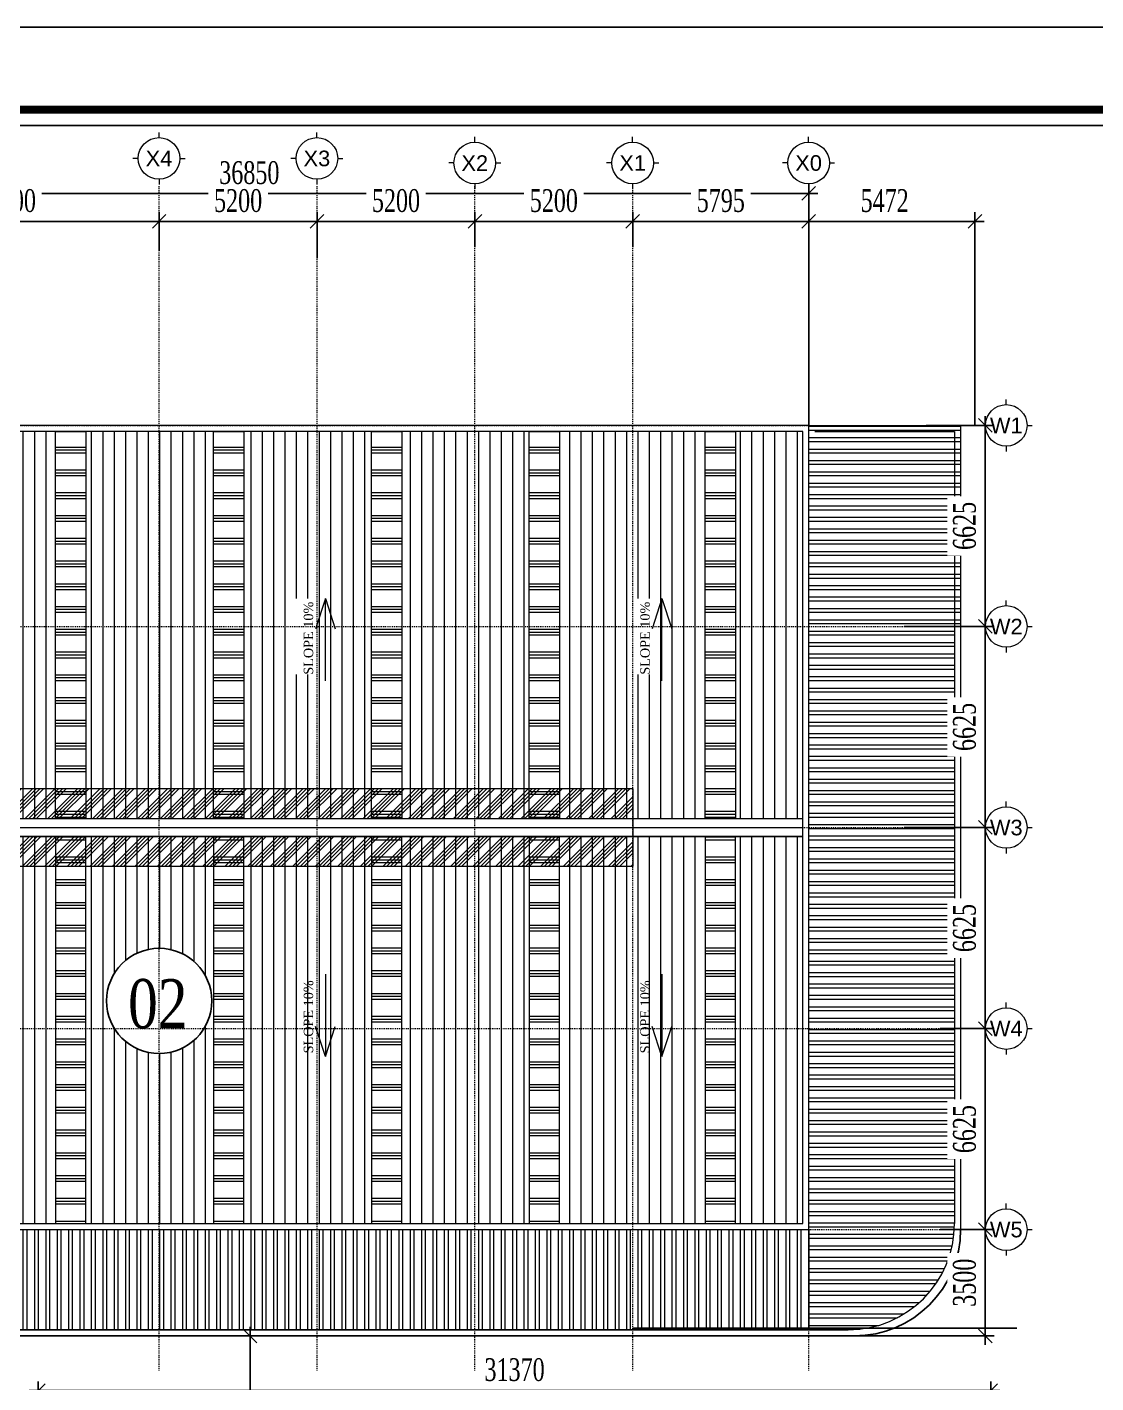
# Model space of a CAD drawing. Header units: inches. Extents: x 315041 to 662841, y -45540 to -35018.
# Drawn here: x 331115.5 to 331232.8, y -35781.1 to -35632.2 of the extents above; entities that cross this region are included whole.
import ezdxf
from ezdxf.enums import TextEntityAlignment as Align

# ---------------------------------------------------------------- set-up
doc = ezdxf.new("R2010")
doc.units = ezdxf.units.IN
doc.header["$MEASUREMENT"] = 0
doc.linetypes.add('XRF-A-GRID LINE$0$CENTER', pattern=[50.8, 31.75, -6.35, 6.35, -6.35])
doc.linetypes.add('XRF-A-RF PLAN$0$ACAD_ISO02W100', pattern=[15, 12, -3])
for name, color, linetype in [('2', 2, 'Continuous'), ('7', 7, 'Continuous'), ('BAO KHUNG', 31, 'Continuous'), ('CAUTAO', 7, 'Continuous'), ('XRF-A-RF PLAN$0$TITLE-TEXT', 130, 'Continuous'), ('XRF-A-RF PLAN$0$TL-Roof', 60, 'Continuous')]:
    doc.layers.add(name, color=color, linetype=linetype)
for name, color, linetype, lineweight in [('XRF-A-GRID LINE$0$text', 2, 'Continuous', 20), ('XRF-A-GRID LINE$0$TL-AXIS', 252, 'Continuous', 15), ('XRF-A-GRID LINE$0$TL-DIM', 4, 'Continuous', 15), ('XRF-A-GRID LINE$0$ZONES', 7, 'Continuous', 9), ('XRF-A-RF PLAN$0$TL- Brick wall', 132, 'Continuous', 15), ('XRF-A-RF PLAN$0$TL-layout', 140, 'Continuous', 15)]:
    doc.layers.add(name, color=color, linetype=linetype, lineweight=lineweight)
doc.styles.add('ST1', font='times.ttf', dxfattribs={"width": 0.7})
doc.styles.add('vntimeh.shx', font='vntimeh.shx', dxfattribs={"width": 0.8, "bigfont": 'bigfont.shx'})
doc.styles.add('XRF-A-GRID LINE$0$ARIALH', font='VHARIAL.TTF')
doc.styles.add('XRF-A-RF PLAN$0$VNH', font='VHAVAN.TTF', dxfattribs={"height": 150})
doc.dimstyles.new('300', dxfattribs={"dimtxt": 2.5, "dimasz": 1.5, "dimexe": 1, "dimexo": 0, "dimgap": 1, "dimtad": 1, "dimtoh": 1, "dimdec": 0, "dimlfac": 300, "dimzin": 0, "dimdsep": 46, "dimtxsty": 'ST1', "dimblk": 'OBLIQUE', "dimcen": 1, "dimdle": 1, "dimclrd": 8, "dimclre": 8, "dimclrt": 3, "dimadec": 0, "dimazin": 0, "dimtfac": 1, "dimtdec": 0, "dimtix": 1, "dimtofl": 0, "dimtmove": 1, "dimatfit": 3, "dimfxl": 0, "dimtfill": 1, "dimtolj": 1, "dimtzin": 0, "dimlwd": -1, "dimlwe": -1, "dimarcsym": 1})
pattern_1 = [(180, (340786.3139, -31431.4911), (-9e-17, -1.25), []), (180, (340785.8972, -31431.0744), (-9e-17, -1.25), [])]
pattern_2 = [(90, (340786.3139, -31431.4911), (-1.25, 2e-16), [])]
pattern_3 = [(0, (340786.3139, -31431.491), (0, 2.5), []), (0, (340786.3139, -31431.1786), (0, 2.5), []), (0, (340786.3139, -31430.866), (0, 2.5), [])]
pattern_4 = [(0, (340803.6472, -31431.491), (0, 2.5), []), (0, (340803.6472, -31431.1786), (0, 2.5), []), (0, (340803.6472, -31430.866), (0, 2.5), [])]
pattern_5 = [(0, (340820.9805, -31431.491), (0, 2.5), []), (0, (340820.9805, -31431.1786), (0, 2.5), []), (0, (340820.9805, -31430.866), (0, 2.5), [])]
pattern_6 = [(0, (340838.3139, -31431.491), (0, 2.5), []), (0, (340838.3139, -31431.1786), (0, 2.5), []), (0, (340838.3139, -31430.866), (0, 2.5), [])]
pattern_7 = [(0, (340857.6305, -31431.491), (0, 2.5), []), (0, (340857.6305, -31431.1786), (0, 2.5), []), (0, (340857.6305, -31430.866), (0, 2.5), [])]

# ---------------------------------------------------------------- blocks, each defined once
blk = doc.blocks.new('A$C75D82031')
at = {"layer": '2', "color": 157, "linetype": 'Continuous'}
blk.add_lwpolyline([(0, 420), (594, 420), (594, 0), (0, 0)], close=True, dxfattribs=at)
at = {"layer": '7', "color": 147, "linetype": 'Continuous'}
blk.add_lwpolyline([(12.33, 57.61), (581.67, 57.61), (581.67, 409.19), (12.33, 409.19)], close=True, dxfattribs=at)
at = {"layer": 'BAO KHUNG', "color": 167, "linetype": 'Continuous', "const_width": 0.871}
blk.add_lwpolyline([(10.59, 9.07), (583.41, 9.07), (583.41, 410.93), (10.59, 410.93)], close=True, dxfattribs=at)
blk = doc.blocks.new('XRF-A-GRID LINE$0$truc')
at = {"layer": 'XRF-A-GRID LINE$0$text', "color": 8}
for p, q in [((0, 4), (0, 5)), ((-4, 0), (-5, 0)), ((4, 0), (5, 0)), ((0, -4), (0, -5))]:
    blk.add_line(p, q, dxfattribs=at)
blk.add_circle((0, 0), 4, dxfattribs=at)
at = {"layer": 'XRF-A-GRID LINE$0$text', "color": 8, "style": 'XRF-A-GRID LINE$0$ARIALH'}
blk.add_attdef('TENTRUCDINHVI', text='', height=3, dxfattribs=at).set_placement((0, 0), align=Align.MIDDLE)
blk = doc.blocks.new('XRF-A-GRID LINE')
at = {"layer": 'XRF-A-GRID LINE$0$TL-AXIS', "linetype": 'XRF-A-GRID LINE$0$CENTER', "lineweight": 0, "ltscale": 0.01}
for p, q in [((-2896900, -1304492), (-2896900, -1265461)), ((-2891700, -1304492), (-2891700, -1265461)), ((-2886500, -1304492), (-2886500, -1265461)), ((-2881300, -1304492), (-2881300, -1265461)), ((-2875505, -1304492), (-2875505, -1265461)), ((-2908125, -1273346), (-2870082, -1273346)), ((-2908125, -1279971), (-2870082, -1279971)), ((-2908125, -1286596), (-2870082, -1286596)), ((-2907905, -1293221), (-2870082, -1293221)), ((-2907810, -1299846), (-2869857, -1299846))]:
    blk.add_line(p, q, dxfattribs=at)
ref = blk.add_blockref('XRF-A-GRID LINE$0$truc', (-2896905, -1264549), dxfattribs=dict(at, xscale=171.4285714291036, yscale=171.4285714291036, zscale=171.4285714291036, rotation=179.9999999999922))
ref.add_attrib('TENTRUCDINHVI', 'X4', dxfattribs={"layer": 'XRF-A-GRID LINE$0$ZONES', "height": 514.3, "style": 'XRF-A-GRID LINE$0$ARIALH'}).set_placement((-2896905, -1264549), align=Align.MIDDLE)
ref = blk.add_blockref('XRF-A-GRID LINE$0$truc', (-2891705, -1264549), dxfattribs=dict(at, xscale=171.4285714291036, yscale=171.4285714291036, zscale=171.4285714291036, rotation=179.9999999999922))
ref.add_attrib('TENTRUCDINHVI', 'X3', dxfattribs={"layer": 'XRF-A-GRID LINE$0$ZONES', "height": 514.3, "style": 'XRF-A-GRID LINE$0$ARIALH'}).set_placement((-2891705, -1264549), align=Align.MIDDLE)
ref = blk.add_blockref('XRF-A-GRID LINE$0$truc', (-2886505, -1264699), dxfattribs=dict(at, xscale=171.4285714291036, yscale=171.4285714291036, zscale=171.4285714291036, rotation=179.9999999999922))
ref.add_attrib('TENTRUCDINHVI', 'X2', dxfattribs={"layer": 'XRF-A-GRID LINE$0$ZONES', "height": 514.3, "style": 'XRF-A-GRID LINE$0$ARIALH'}).set_placement((-2886505, -1264699), align=Align.MIDDLE)
ref = blk.add_blockref('XRF-A-GRID LINE$0$truc', (-2881305, -1264699), dxfattribs=dict(at, xscale=171.4285714291036, yscale=171.4285714291036, zscale=171.4285714291036, rotation=179.9999999999922))
ref.add_attrib('TENTRUCDINHVI', 'X1', dxfattribs={"layer": 'XRF-A-GRID LINE$0$ZONES', "height": 514.3, "style": 'XRF-A-GRID LINE$0$ARIALH'}).set_placement((-2881305, -1264699), align=Align.MIDDLE)
ref = blk.add_blockref('XRF-A-GRID LINE$0$truc', (-2875510, -1264699), dxfattribs=dict(at, xscale=171.4285714291036, yscale=171.4285714291036, zscale=171.4285714291036, rotation=179.9999999999922))
ref.add_attrib('TENTRUCDINHVI', 'X0', dxfattribs={"layer": 'XRF-A-GRID LINE$0$ZONES', "height": 514.3, "style": 'XRF-A-GRID LINE$0$ARIALH'}).set_placement((-2875510, -1264699), align=Align.MIDDLE)
ref = blk.add_blockref('XRF-A-GRID LINE$0$truc', (-2869000, -1279971), dxfattribs=dict(at, xscale=171.4285714291036, yscale=171.4285714291036, zscale=171.4285714291036, rotation=179.9999999999922))
ref.add_attrib('TENTRUCDINHVI', 'W2', dxfattribs={"layer": 'XRF-A-GRID LINE$0$ZONES', "height": 514.3, "style": 'XRF-A-GRID LINE$0$ARIALH'}).set_placement((-2869000, -1279971), align=Align.MIDDLE)
ref = blk.add_blockref('XRF-A-GRID LINE$0$truc', (-2869000, -1286596), dxfattribs=dict(at, xscale=171.4285714291036, yscale=171.4285714291036, zscale=171.4285714291036, rotation=179.9999999999922))
ref.add_attrib('TENTRUCDINHVI', 'W3', dxfattribs={"layer": 'XRF-A-GRID LINE$0$ZONES', "height": 514.3, "style": 'XRF-A-GRID LINE$0$ARIALH'}).set_placement((-2869000, -1286596), align=Align.MIDDLE)
ref = blk.add_blockref('XRF-A-GRID LINE$0$truc', (-2869000, -1293221), dxfattribs=dict(at, xscale=171.4285714291036, yscale=171.4285714291036, zscale=171.4285714291036, rotation=179.9999999999922))
ref.add_attrib('TENTRUCDINHVI', 'W4', dxfattribs={"layer": 'XRF-A-GRID LINE$0$ZONES', "height": 514.3, "style": 'XRF-A-GRID LINE$0$ARIALH'}).set_placement((-2869000, -1293221), align=Align.MIDDLE)
ref = blk.add_blockref('XRF-A-GRID LINE$0$truc', (-2869000, -1299846), dxfattribs=dict(at, xscale=171.4285714291036, yscale=171.4285714291036, zscale=171.4285714291036, rotation=179.9999999999922))
ref.add_attrib('TENTRUCDINHVI', 'W5', dxfattribs={"layer": 'XRF-A-GRID LINE$0$ZONES', "height": 514.3, "style": 'XRF-A-GRID LINE$0$ARIALH'}).set_placement((-2869000, -1299846), align=Align.MIDDLE)
at = {"layer": 'XRF-A-GRID LINE$0$TL-DIM', "lineweight": 0, "ltscale": 1e-09}
ref = blk.add_blockref('XRF-A-GRID LINE$0$truc', (-2869000, -1273346), dxfattribs=dict(at, xscale=171.4285714291036, yscale=171.4285714291036, zscale=171.4285714291036, rotation=179.9999999999922))
ref.add_attrib('TENTRUCDINHVI', 'W1', dxfattribs={"layer": 'XRF-A-GRID LINE$0$ZONES', "height": 514.3, "style": 'XRF-A-GRID LINE$0$ARIALH'}).set_placement((-2869000, -1273346), align=Align.MIDDLE)
blk = doc.blocks.new('_Oblique')
at = {"color": 0, "linetype": 'ByBlock', "lineweight": -2}
blk.add_line((-0.5, -0.5), (0.5, 0.5), dxfattribs=at)
blk = doc.blocks.new('*D74')
at = {"color": 8, "linetype": 'Continuous', "transparency": 16777216}
for p, q in [((331220.67, -35765.31), (331220.67, -35741.23)), ((331215.72, -35742.23), (331221.67, -35742.23)), ((331215.72, -35764.31), (331221.67, -35764.31))]:
    blk.add_line(p, q, dxfattribs=at)
at = {"layer": 'Defpoints', "color": 0, "transparency": 16777216}
for p in [(331215.72, -35742.23), (331220.67, -35742.23), (331215.72, -35764.31)]:
    blk.add_point(p, dxfattribs=at)
at = {"color": 8, "transparency": 16777216, "xscale": 1.5, "yscale": 1.5, "zscale": 1.5}
for p, rotation in [((331220.67, -35742.23), 90), ((331220.67, -35764.31), 270)]:
    blk.add_blockref('_Oblique', p, dxfattribs=dict(at, rotation=rotation))
at = {"color": 3, "transparency": 16777216, "insert": (331218.4, -35753.27), "char_height": 2.5, "attachment_point": 5, "rotation": 90, "style": 'ST1', "bg_fill": 3, "box_fill_scale": 1.25, "bg_fill_color": 256, "bg_fill_true_color": 13158600, "bg_fill_transparency": 291708}
blk.add_mtext('\\A1;6625', dxfattribs=at)
blk = doc.blocks.new('*D75')
at = {"color": 8, "linetype": 'Continuous', "transparency": 16777216}
for p, q in [((331211.77, -35720.14), (331221.67, -35720.14)), ((331220.67, -35743.23), (331220.67, -35719.14)), ((331215.72, -35742.23), (331221.67, -35742.23))]:
    blk.add_line(p, q, dxfattribs=at)
at = {"layer": 'Defpoints', "color": 0, "transparency": 16777216}
for p in [(331211.77, -35720.14), (331220.67, -35720.14), (331215.72, -35742.23)]:
    blk.add_point(p, dxfattribs=at)
at = {"color": 8, "transparency": 16777216, "xscale": 1.5, "yscale": 1.5, "zscale": 1.5}
for p, rotation in [((331220.67, -35720.14), 90), ((331220.67, -35742.23), 270)]:
    blk.add_blockref('_Oblique', p, dxfattribs=dict(at, rotation=rotation))
at = {"color": 3, "transparency": 16777216, "insert": (331218.4, -35731.19), "char_height": 2.5, "attachment_point": 5, "rotation": 90, "style": 'ST1', "bg_fill": 3, "box_fill_scale": 1.25, "bg_fill_color": 256, "bg_fill_true_color": 13158600, "bg_fill_transparency": 15840496}
blk.add_mtext('\\A1;6625', dxfattribs=at)
blk = doc.blocks.new('*D76')
at = {"color": 8, "linetype": 'Continuous', "transparency": 16777216}
for p, q in [((331211.77, -35698.06), (331221.67, -35698.06)), ((331220.67, -35721.14), (331220.67, -35697.06)), ((331211.77, -35720.14), (331221.67, -35720.14))]:
    blk.add_line(p, q, dxfattribs=at)
at = {"layer": 'Defpoints', "color": 0, "transparency": 16777216}
for p in [(331211.77, -35698.06), (331220.67, -35698.06), (331211.77, -35720.14)]:
    blk.add_point(p, dxfattribs=at)
at = {"color": 8, "transparency": 16777216, "xscale": 1.5, "yscale": 1.5, "zscale": 1.5}
for p, rotation in [((331220.67, -35698.06), 90), ((331220.67, -35720.14), 270)]:
    blk.add_blockref('_Oblique', p, dxfattribs=dict(at, rotation=rotation))
at = {"color": 3, "transparency": 16777216, "insert": (331218.4, -35709.1), "char_height": 2.5, "attachment_point": 5, "rotation": 90, "style": 'ST1', "bg_fill": 3, "box_fill_scale": 1.25, "bg_fill_color": 256, "bg_fill_true_color": 13158600, "bg_fill_transparency": 16671856}
blk.add_mtext('\\A1;6625', dxfattribs=at)
blk = doc.blocks.new('*D77')
at = {"color": 8, "linetype": 'Continuous', "transparency": 16777216}
for p, q in [((331220.67, -35699.06), (331220.67, -35674.98)), ((331214.17, -35675.98), (331221.67, -35675.98)), ((331211.77, -35698.06), (331221.67, -35698.06))]:
    blk.add_line(p, q, dxfattribs=at)
at = {"layer": 'Defpoints', "color": 0, "transparency": 16777216}
for p in [(331214.17, -35675.98), (331220.67, -35675.98), (331211.77, -35698.06)]:
    blk.add_point(p, dxfattribs=at)
at = {"color": 8, "transparency": 16777216, "xscale": 1.5, "yscale": 1.5, "zscale": 1.5}
for p, rotation in [((331220.67, -35675.98), 90), ((331220.67, -35698.06), 270)]:
    blk.add_blockref('_Oblique', p, dxfattribs=dict(at, rotation=rotation))
at = {"color": 3, "transparency": 16777216, "insert": (331218.4, -35687.02), "char_height": 2.5, "attachment_point": 5, "rotation": 90, "style": 'ST1', "bg_fill": 3, "box_fill_scale": 1.25, "bg_fill_color": 256, "bg_fill_true_color": 13158600, "bg_fill_transparency": 1019152}
blk.add_mtext('\\A1;6625', dxfattribs=at)
blk = doc.blocks.new('*D95')
at = {"color": 8, "linetype": 'Continuous', "transparency": 16777216}
for p, q in [((331077.46, -35650.5), (331202.3, -35650.5)), ((331078.46, -35656.8), (331078.46, -35649.5)), ((331201.3, -35656.8), (331201.3, -35649.5))]:
    blk.add_line(p, q, dxfattribs=at)
at = {"layer": 'Defpoints', "color": 0, "transparency": 16777216}
for p in [(331201.3, -35650.5), (331078.46, -35656.8), (331201.3, -35656.8)]:
    blk.add_point(p, dxfattribs=at)
at = {"color": 8, "transparency": 16777216, "xscale": 1.5, "yscale": 1.5, "zscale": 1.5, "rotation": 180}
blk.add_blockref('_Oblique', (331078.46, -35650.5), dxfattribs=at)
at = {"color": 8, "transparency": 16777216, "xscale": 1.5, "yscale": 1.5, "zscale": 1.5}
blk.add_blockref('_Oblique', (331201.3, -35650.5), dxfattribs=at)
at = {"color": 3, "transparency": 16777216, "insert": (331139.88, -35648.23), "char_height": 2.5, "attachment_point": 5, "style": 'ST1', "bg_fill": 3, "box_fill_scale": 1.25, "bg_fill_color": 256, "bg_fill_true_color": 13158600, "bg_fill_transparency": 15855824}
blk.add_mtext('\\A1;36850', dxfattribs=at)
blk = doc.blocks.new('*D107')
at = {"color": 8, "linetype": 'Continuous', "transparency": 16777216}
for p, q in [((331096.31, -35657.14), (331096.31, -35652.57)), ((331129.98, -35656.82), (331129.98, -35652.57)), ((331095.31, -35653.57), (331130.98, -35653.57))]:
    blk.add_line(p, q, dxfattribs=at)
at = {"layer": 'Defpoints', "color": 0, "transparency": 16777216}
for p in [(331129.98, -35653.57), (331096.31, -35657.14), (331129.98, -35656.82)]:
    blk.add_point(p, dxfattribs=at)
at = {"color": 8, "transparency": 16777216, "xscale": 1.5, "yscale": 1.5, "zscale": 1.5, "rotation": 180}
blk.add_blockref('_Oblique', (331096.31, -35653.57), dxfattribs=at)
at = {"color": 8, "transparency": 16777216, "xscale": 1.5, "yscale": 1.5, "zscale": 1.5}
blk.add_blockref('_Oblique', (331129.98, -35653.57), dxfattribs=at)
at = {"color": 3, "transparency": 16777216, "insert": (331113.15, -35651.3), "char_height": 2.5, "attachment_point": 5, "style": 'ST1', "bg_fill": 3, "box_fill_scale": 1.25, "bg_fill_color": 256, "bg_fill_true_color": 13158600, "bg_fill_transparency": 0}
blk.add_mtext('\\A1;10100', dxfattribs=at)
blk = doc.blocks.new('*D108')
at = {"color": 8, "linetype": 'Continuous', "transparency": 16777216}
for p, q in [((331129.98, -35656.82), (331129.98, -35652.57)), ((331147.31, -35657.61), (331147.31, -35652.57)), ((331128.98, -35653.57), (331148.31, -35653.57))]:
    blk.add_line(p, q, dxfattribs=at)
at = {"layer": 'Defpoints', "color": 0, "transparency": 16777216}
for p in [(331147.31, -35653.57), (331129.98, -35656.82), (331147.31, -35657.61)]:
    blk.add_point(p, dxfattribs=at)
at = {"color": 8, "transparency": 16777216, "xscale": 1.5, "yscale": 1.5, "zscale": 1.5, "rotation": 180}
blk.add_blockref('_Oblique', (331129.98, -35653.57), dxfattribs=at)
at = {"color": 8, "transparency": 16777216, "xscale": 1.5, "yscale": 1.5, "zscale": 1.5}
blk.add_blockref('_Oblique', (331147.31, -35653.57), dxfattribs=at)
at = {"color": 3, "transparency": 16777216, "insert": (331138.65, -35651.3), "char_height": 2.5, "attachment_point": 5, "style": 'ST1', "bg_fill": 3, "box_fill_scale": 1.25, "bg_fill_color": 256, "bg_fill_true_color": 13158600, "bg_fill_transparency": 16673404}
blk.add_mtext('\\A1;5200', dxfattribs=at)
blk = doc.blocks.new('*D109')
at = {"color": 8, "linetype": 'Continuous', "transparency": 16777216}
for p, q in [((331147.31, -35657.61), (331147.31, -35652.57)), ((331164.65, -35656.42), (331164.65, -35652.57)), ((331146.31, -35653.57), (331165.65, -35653.57))]:
    blk.add_line(p, q, dxfattribs=at)
at = {"layer": 'Defpoints', "color": 0, "transparency": 16777216}
for p in [(331164.65, -35653.57), (331164.65, -35656.42), (331147.31, -35657.61)]:
    blk.add_point(p, dxfattribs=at)
at = {"color": 8, "transparency": 16777216, "xscale": 1.5, "yscale": 1.5, "zscale": 1.5, "rotation": 180}
blk.add_blockref('_Oblique', (331147.31, -35653.57), dxfattribs=at)
at = {"color": 8, "transparency": 16777216, "xscale": 1.5, "yscale": 1.5, "zscale": 1.5}
blk.add_blockref('_Oblique', (331164.65, -35653.57), dxfattribs=at)
at = {"color": 3, "transparency": 16777216, "insert": (331155.98, -35651.3), "char_height": 2.5, "attachment_point": 5, "style": 'ST1', "bg_fill": 3, "box_fill_scale": 1.25, "bg_fill_color": 256, "bg_fill_true_color": 13158600, "bg_fill_transparency": 1019152}
blk.add_mtext('\\A1;5200', dxfattribs=at)
blk = doc.blocks.new('*D110')
at = {"color": 8, "linetype": 'Continuous', "transparency": 16777216}
for p, q in [((331164.65, -35656.42), (331164.65, -35652.57)), ((331181.98, -35656.42), (331181.98, -35652.57)), ((331163.65, -35653.57), (331182.98, -35653.57))]:
    blk.add_line(p, q, dxfattribs=at)
at = {"layer": 'Defpoints', "color": 0, "transparency": 16777216}
for p in [(331181.98, -35653.57), (331164.65, -35656.42), (331181.98, -35656.42)]:
    blk.add_point(p, dxfattribs=at)
at = {"color": 8, "transparency": 16777216, "xscale": 1.5, "yscale": 1.5, "zscale": 1.5, "rotation": 180}
blk.add_blockref('_Oblique', (331164.65, -35653.57), dxfattribs=at)
at = {"color": 8, "transparency": 16777216, "xscale": 1.5, "yscale": 1.5, "zscale": 1.5}
blk.add_blockref('_Oblique', (331181.98, -35653.57), dxfattribs=at)
at = {"color": 3, "transparency": 16777216, "insert": (331173.31, -35651.3), "char_height": 2.5, "attachment_point": 5, "style": 'ST1', "bg_fill": 3, "box_fill_scale": 1.25, "bg_fill_color": 256, "bg_fill_true_color": 13158600, "bg_fill_transparency": 1019152}
blk.add_mtext('\\A1;5200', dxfattribs=at)
blk = doc.blocks.new('*D111')
at = {"color": 8, "linetype": 'Continuous', "transparency": 16777216}
for p, q in [((331181.98, -35656.42), (331181.98, -35652.57)), ((331201.3, -35655.83), (331201.3, -35652.57)), ((331180.98, -35653.57), (331202.3, -35653.57))]:
    blk.add_line(p, q, dxfattribs=at)
at = {"layer": 'Defpoints', "color": 0, "transparency": 16777216}
for p in [(331201.3, -35653.57), (331181.98, -35656.42), (331201.3, -35655.83)]:
    blk.add_point(p, dxfattribs=at)
at = {"color": 8, "transparency": 16777216, "xscale": 1.5, "yscale": 1.5, "zscale": 1.5, "rotation": 180}
blk.add_blockref('_Oblique', (331181.98, -35653.57), dxfattribs=at)
at = {"color": 8, "transparency": 16777216, "xscale": 1.5, "yscale": 1.5, "zscale": 1.5}
blk.add_blockref('_Oblique', (331201.3, -35653.57), dxfattribs=at)
at = {"color": 3, "transparency": 16777216, "insert": (331191.64, -35651.3), "char_height": 2.5, "attachment_point": 5, "style": 'ST1', "bg_fill": 3, "box_fill_scale": 1.25, "bg_fill_color": 256, "bg_fill_true_color": 13158600, "bg_fill_transparency": 15858256}
blk.add_mtext('\\A1;5795', dxfattribs=at)
blk = doc.blocks.new('*D112')
at = {"color": 8, "linetype": 'Continuous', "transparency": 16777216}
for p, q in [((331201.3, -35675.98), (331201.3, -35652.57)), ((331219.54, -35675.98), (331219.54, -35652.57)), ((331200.3, -35653.57), (331220.54, -35653.57))]:
    blk.add_line(p, q, dxfattribs=at)
at = {"layer": 'Defpoints', "color": 0, "transparency": 16777216}
for p in [(331219.54, -35653.57), (331201.3, -35675.98), (331219.54, -35675.98)]:
    blk.add_point(p, dxfattribs=at)
at = {"color": 8, "transparency": 16777216, "xscale": 1.5, "yscale": 1.5, "zscale": 1.5, "rotation": 180}
blk.add_blockref('_Oblique', (331201.3, -35653.57), dxfattribs=at)
at = {"color": 8, "transparency": 16777216, "xscale": 1.5, "yscale": 1.5, "zscale": 1.5}
blk.add_blockref('_Oblique', (331219.54, -35653.57), dxfattribs=at)
at = {"color": 3, "transparency": 16777216, "insert": (331209.63, -35651.3), "char_height": 2.5, "attachment_point": 5, "style": 'ST1', "bg_fill": 3, "box_fill_scale": 1.25, "bg_fill_color": 256, "bg_fill_true_color": 13158600, "bg_fill_transparency": 4390995}
blk.add_mtext('\\A1;5472', dxfattribs=at)
blk = doc.blocks.new('*D113')
at = {"color": 8, "linetype": 'Continuous', "transparency": 16777216}
for p, q in [((331220.67, -35763.31), (331220.67, -35776.98)), ((331220.67, -35764.31), (331221.67, -35764.31)), ((331197.83, -35775.98), (331221.67, -35775.98))]:
    blk.add_line(p, q, dxfattribs=at)
at = {"layer": 'Defpoints', "color": 0, "transparency": 16777216}
for p in [(331220.67, -35764.31), (331197.83, -35775.98), (331220.67, -35775.98)]:
    blk.add_point(p, dxfattribs=at)
at = {"color": 8, "transparency": 16777216, "xscale": 1.5, "yscale": 1.5, "zscale": 1.5}
for p, rotation in [((331220.67, -35764.31), 90), ((331220.67, -35775.98), 270)]:
    blk.add_blockref('_Oblique', p, dxfattribs=dict(at, rotation=rotation))
at = {"color": 3, "transparency": 16777216, "insert": (331218.4, -35770.14), "char_height": 2.5, "attachment_point": 5, "rotation": 90, "style": 'ST1', "bg_fill": 3, "box_fill_scale": 1.25, "bg_fill_color": 256, "bg_fill_true_color": 13158600, "bg_fill_transparency": 7569260}
blk.add_mtext('\\A1;3500', dxfattribs=at)
blk = doc.blocks.new('*D114')
at = {"color": 8, "linetype": 'Continuous', "transparency": 16777216}
for p, q in [((331139.97, -35774.98), (331139.97, -35796.98)), ((331143.12, -35775.98), (331138.97, -35775.98)), ((331141.85, -35795.98), (331138.97, -35795.98))]:
    blk.add_line(p, q, dxfattribs=at)
at = {"layer": 'Defpoints', "color": 0, "transparency": 16777216}
for p in [(331143.12, -35775.98), (331139.97, -35795.98), (331141.85, -35795.98)]:
    blk.add_point(p, dxfattribs=at)
at = {"color": 8, "transparency": 16777216, "xscale": 1.5, "yscale": 1.5, "zscale": 1.5}
for p, rotation in [((331139.97, -35775.98), 90), ((331139.97, -35795.98), 270)]:
    blk.add_blockref('_Oblique', p, dxfattribs=dict(at, rotation=rotation))
at = {"color": 3, "transparency": 16777216, "insert": (331137.7, -35785.98), "char_height": 2.5, "attachment_point": 5, "rotation": 90, "style": 'ST1', "bg_fill": 3, "box_fill_scale": 1.25, "bg_fill_color": 256, "bg_fill_true_color": 13158600, "bg_fill_transparency": 7434780}
blk.add_mtext('\\A1;6000', dxfattribs=at)
blk = doc.blocks.new('*D409')
at = {"color": 8, "linetype": 'Continuous', "transparency": 16777216}
for p, q in [((331116.71, -35795.98), (331116.71, -35780.98)), ((331221.28, -35795.98), (331221.28, -35780.98)), ((331115.71, -35781.98), (331222.28, -35781.98))]:
    blk.add_line(p, q, dxfattribs=at)
at = {"layer": 'Defpoints', "color": 0, "transparency": 16777216}
for p in [(331221.28, -35781.98), (331116.71, -35795.98), (331221.28, -35795.98)]:
    blk.add_point(p, dxfattribs=at)
at = {"color": 8, "transparency": 16777216, "xscale": 1.5, "yscale": 1.5, "zscale": 1.5, "rotation": 180}
blk.add_blockref('_Oblique', (331116.71, -35781.98), dxfattribs=at)
at = {"color": 8, "transparency": 16777216, "xscale": 1.5, "yscale": 1.5, "zscale": 1.5}
blk.add_blockref('_Oblique', (331221.28, -35781.98), dxfattribs=at)
at = {"color": 3, "transparency": 16777216, "insert": (331169, -35779.7), "char_height": 2.5, "attachment_point": 5, "style": 'ST1', "bg_fill": 3, "box_fill_scale": 1.25, "bg_fill_color": 256, "bg_fill_true_color": 13158600, "bg_fill_transparency": 1}
blk.add_mtext('\\A1;31370', dxfattribs=at)

msp = doc.modelspace()

# ---------------------------------------------------------------- hatches: boundary and pattern name
h = msp.add_hatch()
h.set_pattern_fill('ANSI34', color=256, scale=2.333333, style=0)
h.set_pattern_definition([(45, (327226.5784, -36469.6957), (-1.2374369, 1.2374369), []), (45, (327226.9909, -36469.6957), (-1.2374369, 1.2374369), []), (45, (327227.4034, -36469.6957), (-1.2374369, 1.2374369), []), (45, (327227.8158, -36469.6957), (-1.2374369, 1.2374369), [])])
h.paths.add_polyline_path([(331099.4644, -35715.8442), (331096.3139, -35715.8442), (331096.3139, -35719.1442), (331099.4644, -35719.1442)])
h.paths.add_polyline_path([(331119.4644, -35715.8442), (331099.4644, -35715.8442), (331099.4644, -35719.1442), (331119.4644, -35719.1442)])
h.paths.add_polyline_path([(331139.4644, -35715.8442), (331119.4644, -35715.8442), (331119.4644, -35719.1442), (331139.4644, -35719.1442)])
h.paths.add_polyline_path([(331159.4644, -35715.8442), (331139.4644, -35715.8442), (331139.4644, -35719.1442), (331159.4644, -35719.1442)])
h.paths.add_polyline_path([(331179.4644, -35715.8442), (331159.4644, -35715.8442), (331159.4644, -35719.1442), (331179.4644, -35719.1442)])
h.paths.add_polyline_path([(331181.9806, -35715.8442), (331179.4644, -35715.8442), (331179.4644, -35719.1442), (331181.9806, -35719.1442)])
h.paths.add_polyline_path([(331181.9806, -35721.1442), (331179.4644, -35721.1442), (331179.4644, -35724.4014), (331181.9806, -35724.4014)])
h.paths.add_polyline_path([(331179.4644, -35721.1442), (331159.4644, -35721.1442), (331159.4644, -35724.4014), (331179.4644, -35724.4014)])
h.paths.add_polyline_path([(331159.4644, -35721.1442), (331139.4644, -35721.1442), (331139.4644, -35724.4014), (331159.4644, -35724.4014)])
h.paths.add_polyline_path([(331139.4644, -35721.1442), (331119.4644, -35721.1442), (331119.4644, -35724.4014), (331139.4644, -35724.4014)])
h.paths.add_polyline_path([(331119.4644, -35721.1442), (331099.4644, -35721.1442), (331099.4644, -35724.4014), (331119.4644, -35724.4014)])
h.paths.add_polyline_path([(331099.4644, -35721.1442), (331096.3139, -35721.1442), (331096.3139, -35724.4014), (331099.4644, -35724.4014)])
at = {"layer": 'XRF-A-RF PLAN$0$TL-Roof', "lineweight": 0, "ltscale": 1e-09, "transparency": 33554559}
h = msp.add_hatch(dxfattribs=at)
h.set_pattern_fill('ANSI31', color=256, scale=10, angle=45)
h.set_pattern_definition(pattern_2)
h.paths.add_polyline_path([(331147.4867, -35694.9854), (331147.4867, -35703.3436), (331145.0099, -35703.3436), (331145.0099, -35694.9854)], flags=16)
h.paths.add_polyline_path([(331112.0562, -35703.3436), (331109.5794, -35703.3436)], flags=16)
h.paths.add_polyline_path([(331184.4411, -35694.9854), (331184.4411, -35703.3436), (331181.9642, -35703.3436), (331181.9642, -35694.9854)], flags=16)
h.paths.add_polyline_path([(331189.9235, -35719.1458), (331189.9235, -35676.6442), (331193.2569, -35676.6442), (331193.2569, -35719.1458)])
h.paths.add_polyline_path([(331170.6069, -35719.1458), (331170.6069, -35676.6442), (331173.9402, -35676.6442), (331173.9402, -35719.1458)])
h.paths.add_polyline_path([(331153.2735, -35719.1442), (331153.2735, -35676.6458), (331156.6069, -35676.6458), (331156.6069, -35719.1442)], flags=17)
h.paths.add_polyline_path([(331135.9402, -35719.1442), (331135.9402, -35676.6458), (331139.2735, -35676.6458), (331139.2735, -35719.1442)], flags=17)
h.paths.add_polyline_path([(331118.6069, -35719.1442), (331118.6069, -35676.6458), (331121.9402, -35676.6458), (331121.9402, -35719.1442)], flags=17)
h.paths.add_polyline_path([(331101.0401, -35719.1458), (331101.0401, -35676.6458), (331104.3735, -35676.6458), (331104.3735, -35719.1458)])
h.paths.add_polyline_path([(331084.9401, -35719.1458), (331084.9401, -35676.6458), (331088.2735, -35676.6458), (331088.2735, -35719.1458)])
h.paths.add_polyline_path([(331200.6306, -35719.1442), (331079.131, -35719.1442), (331079.131, -35676.6442), (331200.6306, -35676.6442)])
h = msp.add_hatch(dxfattribs=at)
h.set_pattern_fill('PLAST', color=256, scale=10)
h.set_pattern_definition(pattern_3)
h.paths.add_polyline_path([(331121.9402, -35719.1458), (331118.6069, -35719.1458), (331118.6069, -35676.6458), (331121.9402, -35676.6458)])
h = msp.add_hatch(dxfattribs=at)
h.set_pattern_fill('PLAST', color=256, scale=10)
h.set_pattern_definition(pattern_4)
h.paths.add_polyline_path([(331139.2735, -35719.1458), (331135.9402, -35719.1458), (331135.9402, -35676.6458), (331139.2735, -35676.6458)])
h = msp.add_hatch(dxfattribs=at)
h.set_pattern_fill('PLAST', color=256, scale=10)
h.set_pattern_definition(pattern_5)
h.paths.add_polyline_path([(331156.6069, -35719.1458), (331153.2735, -35719.1458), (331153.2735, -35676.6458), (331156.6069, -35676.6458)])
h = msp.add_hatch(dxfattribs=at)
h.set_pattern_fill('PLAST', color=256, scale=10)
h.set_pattern_definition(pattern_6)
h.paths.add_polyline_path([(331173.9402, -35719.1458), (331170.6069, -35719.1458), (331170.6069, -35676.6458), (331173.9402, -35676.6458)])
h = msp.add_hatch(dxfattribs=at)
h.set_pattern_fill('PLAST', color=256, scale=10)
h.set_pattern_definition(pattern_7)
h.paths.add_polyline_path([(331193.2569, -35719.1458), (331189.9235, -35719.1458), (331189.9235, -35676.6458), (331193.2569, -35676.6458)])
at = {"layer": 'XRF-A-RF PLAN$0$TL-Roof', "lineweight": 0, "ltscale": 1e-09, "transparency": 33554687}
h = msp.add_hatch(dxfattribs=at)
h.set_pattern_fill('ANSI32', color=256, scale=3.333333, angle=135)
h.set_pattern_definition(pattern_1)
h.paths.add_polyline_path([(331217.964, -35675.9782), (331201.2973, -35675.9782), (331201.2973, -35698.0616), (331217.2973, -35698.0616), (331217.964, -35698.0616)])
h = msp.add_hatch(dxfattribs=at)
h.set_pattern_fill('ANSI32', color=256, scale=3.333333, angle=135)
h.set_pattern_definition(pattern_1)
h.paths.add_polyline_path([(331217.2973, -35698.0616), (331201.2973, -35698.0616), (331201.2973, -35720.145), (331217.2973, -35720.145)])
h = msp.add_hatch(dxfattribs=at)
h.set_pattern_fill('ANSI32', color=256, scale=3.333333, angle=135)
h.set_pattern_definition(pattern_1)
h.paths.add_polyline_path([(331217.2973, -35720.145), (331201.2973, -35720.145), (331201.2973, -35742.2283), (331217.2973, -35742.2283)])
at = {"layer": 'XRF-A-RF PLAN$0$TL-Roof', "lineweight": 0, "ltscale": 1e-09, "transparency": 33554559}
h = msp.add_hatch(dxfattribs=at)
h.set_pattern_fill('ANSI31', color=256, scale=10, angle=45)
h.set_pattern_definition(pattern_2)
h.paths.add_polyline_path([(331189.9235, -35763.6441), (331189.9235, -35721.1442), (331193.2569, -35721.1442), (331193.2569, -35763.6441)], flags=17)
h.paths.add_polyline_path([(331170.6069, -35763.6441), (331170.6069, -35721.1442), (331173.9402, -35721.1442), (331173.9402, -35763.6441)], flags=17)
h.paths.add_polyline_path([(331153.2735, -35763.6441), (331153.2735, -35721.1442), (331156.6069, -35721.1442), (331156.6069, -35763.6441)], flags=17)
h.paths.add_polyline_path([(331135.9402, -35763.6441), (331135.9402, -35721.1442), (331139.2735, -35721.1442), (331139.2735, -35763.6441)], flags=17)
h.paths.add_polyline_path([(331118.6069, -35763.6441), (331118.6069, -35721.1442), (331121.9402, -35721.1442), (331121.9402, -35763.6441)], flags=17)
edge = h.paths.add_edge_path()
edge.add_arc((331129.9806, -35739.1875), 5.7764, 0, 360)
h.paths.add_polyline_path([(331200.6306, -35721.1442), (331079.131, -35721.1442), (331079.131, -35730.6786), (331109.297, -35730.6786), (331109.297, -35763.6441), (331200.6306, -35763.6441)])
h = msp.add_hatch(dxfattribs=at)
h.set_pattern_fill('PLAST', color=256, scale=10)
h.set_pattern_definition(pattern_3)
h.paths.add_polyline_path([(331121.9402, -35721.1442), (331118.6069, -35721.1442), (331118.6069, -35763.6441), (331121.9402, -35763.6441)])
h = msp.add_hatch(dxfattribs=at)
h.set_pattern_fill('PLAST', color=256, scale=10)
h.set_pattern_definition(pattern_4)
h.paths.add_polyline_path([(331139.2735, -35721.1442), (331135.9402, -35721.1442), (331135.9402, -35763.6441), (331139.2735, -35763.6441)])
h = msp.add_hatch(dxfattribs=at)
h.set_pattern_fill('PLAST', color=256, scale=10)
h.set_pattern_definition(pattern_5)
h.paths.add_polyline_path([(331156.6069, -35721.1442), (331153.2735, -35721.1442), (331153.2735, -35763.6441), (331156.6069, -35763.6441)])
h = msp.add_hatch(dxfattribs=at)
h.set_pattern_fill('PLAST', color=256, scale=10)
h.set_pattern_definition(pattern_6)
h.paths.add_polyline_path([(331173.9402, -35721.1442), (331170.6069, -35721.1442), (331170.6069, -35763.6441), (331173.9402, -35763.6441)])
h = msp.add_hatch(dxfattribs=at)
h.set_pattern_fill('PLAST', color=256, scale=10)
h.set_pattern_definition(pattern_7)
h.paths.add_polyline_path([(331193.2569, -35721.1442), (331189.9235, -35721.1442), (331189.9235, -35763.6441), (331193.2569, -35763.6441)])
at = {"layer": 'XRF-A-RF PLAN$0$TL-Roof', "lineweight": 0, "ltscale": 1e-09, "transparency": 33554687}
h = msp.add_hatch(dxfattribs=at)
h.set_pattern_fill('ANSI32', color=256, scale=3.333333, angle=135)
h.set_pattern_definition(pattern_1)
h.paths.add_polyline_path([(331217.2973, -35742.2283), (331201.2973, -35742.2283), (331201.2973, -35764.3108), (331217.2782, -35764.3108, 0.01429447), (331217.2973, -35763.6441)])
h = msp.add_hatch(dxfattribs=at)
h.set_pattern_fill('ANSI32', color=256, scale=3.333333, angle=45)
h.set_pattern_definition([(90, (340786.3139, -31431.4911), (-1.25, 0), []), (90, (340786.7305, -31431.0744), (-1.25, 0), [])])
edge = h.paths.add_edge_path()
edge.add_line((331108.6247, -35764.3108), (331108.6304, -35775.2976))
edge.add_line((331108.6304, -35775.2976), (331197.8276, -35775.3241))
edge.add_arc((331200.4294, -36002.4632), 227.1541, 89.781094, 90.656288, ccw=False)
edge.add_line((331201.2973, -35775.3108), (331201.3029, -35764.3108))
edge.add_line((331201.3029, -35764.3108), (331108.6247, -35764.3108))
h = msp.add_hatch(dxfattribs=at)
h.set_pattern_fill('ANSI32', color=256, scale=3.333333, angle=135)
h.set_pattern_definition(pattern_1)
h.paths.add_polyline_path([(331217.2782, -35764.3108), (331201.2973, -35764.3108), (331201.2973, -35775.3108), (331205.6306, -35775.3108, 0.39756512)])
h = msp.add_hatch(dxfattribs=at)
h.set_pattern_fill('ANSI32', color=256, scale=3.333333, angle=135)
h.set_pattern_definition(pattern_1)
h.paths.add_polyline_path([(331201.2973, -35775.3108), (331201.2973, -35764.9775), (331201.2973, -35764.9775)])

# ---------------------------------------------------------------- linework, layer by layer
at = {"layer": 'CAUTAO', "color": 1, "true_color": 0xfa051e}
msp.add_circle((331129.9806, -35739.1875), 5.7764, dxfattribs=at)
at = {"layer": 'XRF-A-RF PLAN$0$TITLE-TEXT', "lineweight": 0, "ltscale": 1e-09}
for p, q in [((331079.131, -35719.1442), (331200.6306, -35719.1442)), ((331079.131, -35720.1442), (331200.6306, -35720.1442))]:
    msp.add_line(p, q, dxfattribs=at)
at = {"layer": 'XRF-A-RF PLAN$0$TITLE-TEXT'}
for p, q in [((331201.2973, -35764.3108), (331201.2973, -35775.3108)), ((331205.6306, -35775.3108), (331109.297, -35775.3108)), ((331206.2973, -35775.9775), (331108.6192, -35775.9775))]:
    msp.add_line(p, q, dxfattribs=at)
at = {"layer": 'XRF-A-RF PLAN$0$TITLE-TEXT', "lineweight": 0, "ltscale": 1e-09}
for points in [[(331108.6303, -35763.6441), (331200.6306, -35763.6441), (331200.6306, -35676.6442), (331079.131, -35676.6442)], [(331108.6303, -35763.6441), (331200.6306, -35763.6441), (331200.6306, -35721.1442), (331079.131, -35721.1442), (331079.131, -35763.6441), (331079.7639, -35763.6441)]]:
    msp.add_lwpolyline(points, dxfattribs=at)
at = {"layer": 'XRF-A-RF PLAN$0$TITLE-TEXT', "lineweight": 0}
msp.add_arc((331205.6306, -35763.6441), 11.6667, 270, 0, dxfattribs=at)
at = {"layer": 'XRF-A-RF PLAN$0$TITLE-TEXT'}
msp.add_arc((331206.2973, -35764.3108), 11.6667, 270, 0, dxfattribs=at)
at = {"layer": 'XRF-A-RF PLAN$0$TL- Brick wall', "lineweight": 0, "ltscale": 1e-09}
msp.add_lwpolyline([(331078.4644, -35764.3108), (331201.2973, -35764.3108), (331201.2973, -35675.9782), (331078.4644, -35675.9782)], close=True, dxfattribs=at)
at = {"layer": 'XRF-A-RF PLAN$0$TL-layout', "lineweight": 0}
for p, q in [((331201.2973, -35675.9775), (331217.964, -35675.9775)), ((331201.2973, -35764.3108), (331201.2973, -35675.9775)), ((331201.964, -35676.6441), (331217.2973, -35676.6441)), ((331217.2973, -35676.6441), (331217.2973, -35763.6441)), ((331217.964, -35675.9775), (331217.964, -35764.3108)), ((331108.6303, -35764.3108), (331201.2973, -35764.3108))]:
    msp.add_line(p, q, dxfattribs=at)
at = {"layer": 'XRF-A-RF PLAN$0$TL-Roof', "lineweight": 0, "ltscale": 1e-09}
for p, q in [((331148.2287, -35695), (331147.1581, -35698.3042)), ((331148.2287, -35695), (331147.1581, -35698.3042)), ((331148.2287, -35695.0016), (331147.1581, -35698.3058)), ((331148.2287, -35695), (331149.2993, -35698.3042)), ((331148.2287, -35704.0331), (331148.2287, -35695)), ((331148.2287, -35704.0331), (331148.2287, -35695)), ((331148.2287, -35695), (331149.2993, -35698.3042)), ((331148.2287, -35704.0348), (331148.2287, -35695.0016)), ((331148.2287, -35695.0016), (331149.2993, -35698.3058)), ((331185.1831, -35695), (331184.1125, -35698.3042)), ((331185.1831, -35695), (331184.1125, -35698.3042)), ((331185.1831, -35695.0016), (331184.1125, -35698.3058)), ((331185.1831, -35704.0331), (331185.1831, -35695)), ((331185.1831, -35695), (331186.2536, -35698.3042)), ((331185.1831, -35704.0331), (331185.1831, -35695)), ((331185.1831, -35695), (331186.2536, -35698.3042)), ((331185.1831, -35704.0348), (331185.1831, -35695.0016)), ((331185.1831, -35695.0016), (331186.2536, -35698.3058)), ((331079.131, -35721.1442), (331200.6306, -35721.1442)), ((331148.2287, -35736.2552), (331148.2287, -35745.2884)), ((331185.1831, -35736.2552), (331185.1831, -35745.2884)), ((331148.2287, -35745.2884), (331147.1581, -35741.9841)), ((331148.2287, -35745.2884), (331149.2993, -35741.9841)), ((331185.1831, -35745.2884), (331184.1125, -35741.9841)), ((331185.1831, -35745.2884), (331186.2536, -35741.9841))]:
    msp.add_line(p, q, dxfattribs=at)
for points in [[(331121.9402, -35719.1458), (331118.6069, -35719.1458), (331118.6069, -35676.6458), (331121.9402, -35676.6458)], [(331139.2735, -35719.1458), (331135.9402, -35719.1458), (331135.9402, -35676.6458), (331139.2735, -35676.6458)], [(331156.6069, -35719.1458), (331153.2735, -35719.1458), (331153.2735, -35676.6458), (331156.6069, -35676.6458)], [(331173.9402, -35719.1458), (331170.6069, -35719.1458), (331170.6069, -35676.6458), (331173.9402, -35676.6458)], [(331193.2569, -35719.1458), (331189.9235, -35719.1458), (331189.9235, -35676.6458), (331193.2569, -35676.6458)], [(331096.3139, -35715.8655), (331181.9806, -35715.8664), (331181.9806, -35724.4236), (331096.3139, -35724.4228)], [(331121.9402, -35721.1442), (331118.6069, -35721.1442), (331118.6069, -35763.6441), (331121.9402, -35763.6441)], [(331139.2735, -35721.1442), (331135.9402, -35721.1442), (331135.9402, -35763.6441), (331139.2735, -35763.6441)], [(331156.6069, -35721.1442), (331153.2735, -35721.1442), (331153.2735, -35763.6441), (331156.6069, -35763.6441)], [(331173.9402, -35721.1442), (331170.6069, -35721.1442), (331170.6069, -35763.6441), (331173.9402, -35763.6441)], [(331193.2569, -35721.1442), (331189.9235, -35721.1442), (331189.9235, -35763.6441), (331193.2569, -35763.6441)]]:
    msp.add_lwpolyline(points, close=True, dxfattribs=at)

# ---------------------------------------------------------------- block references
at = {"color": 1}
msp.add_blockref('A$C75D82031', (330797.4424, -36052.2326), dxfattribs=at)
at = {"color": 8, "xscale": 0.003333333334012423, "yscale": 0.003333333334012423, "zscale": 0.003333333334012423}
msp.add_blockref('XRF-A-GRID LINE', (340786.3139, -31431.4911), dxfattribs=at)

# ---------------------------------------------------------------- texts
at = {"linetype": 'XRF-A-RF PLAN$0$ACAD_ISO02W100', "char_height": 1.033361, "width": 50.02323, "rotation": 90, "style": 'XRF-A-RF PLAN$0$VNH'}
for insert, attachment_point in [((331145.8508, -35695.3391), 3), ((331145.8508, -35695.3391), 3), ((331145.8508, -35695.3408), 3), ((331182.8052, -35695.3391), 3), ((331182.8052, -35695.3391), 3), ((331182.8052, -35695.3408), 3), ((331145.8508, -35744.9492), 1), ((331182.8052, -35744.9492), 1)]:
    msp.add_mtext('{\\f.VnTimeH|b0|i0|c0|p34;slope 10%}', dxfattribs=dict(at, insert=insert, attachment_point=attachment_point))
at = {"layer": 'CAUTAO', "color": 1, "true_color": 0xfa051e, "insert": (331129.8312, -35739.5358), "char_height": 5.4, "attachment_point": 5, "style": 'vntimeh.shx'}
msp.add_mtext('\\A1;02', dxfattribs=at)

# ---------------------------------------------------------------- next in the draw order: dimensions: what is measured, and where the dimension line sits
at = {"color": 8}
dim = msp.add_linear_dim(base=(331201.2973, -35650.5019), p1=(331078.4639, -35656.8029), p2=(331201.2973, -35656.8029), dimstyle='300', dxfattribs=at)
dim.commit()
dim.dimension.update_dxf_attribs({"geometry": '*D95', "text_midpoint": (331139.8806, -35648.2303)})
for base, p1, p2, picture, middle in [((331220.6676, -35742.2283), (331215.7204, -35764.3108), (331215.7204, -35742.2283), '*D74', (331218.3959, -35753.2696)), ((331139.9742, -35795.9782), (331143.117, -35775.9775), (331141.8487, -35795.9782), '*D114', (331137.7026, -35785.9779))]:
    dim = msp.add_linear_dim(base=base, p1=p1, p2=p2, angle=90, dimstyle='300', dxfattribs=at)
    dim.commit()
    dim.dimension.update_dxf_attribs({"geometry": picture, "text_midpoint": middle})

# ---------------------------------------------------------------- next in the draw order: dimensions: what is measured, and where the dimension line sits
dim = msp.add_linear_dim(base=(331129.9806, -35653.5736), p1=(331096.3139, -35657.1391), p2=(331129.9806, -35656.8174), dimstyle='300', dxfattribs=at)
dim.commit()
dim.dimension.update_dxf_attribs({"geometry": '*D107', "text_midpoint": (331113.1472, -35651.302)})
for base, p1, p2, picture, middle in [((331220.6676, -35720.145), (331215.7204, -35742.2283), (331211.7658, -35720.145), '*D75', (331218.3959, -35731.1866)), ((331220.6676, -35775.9775), (331220.6676, -35764.3108), (331197.8276, -35775.9775), '*D113', (331218.3959, -35770.1441))]:
    dim = msp.add_linear_dim(base=base, p1=p1, p2=p2, angle=90, dimstyle='300', dxfattribs=at)
    dim.commit()
    dim.dimension.update_dxf_attribs({"geometry": picture, "text_midpoint": middle})

# ---------------------------------------------------------------- next in the draw order: linework, layer by layer
msp.add_line((331181.9806, -35775.1499), (331224.1361, -35775.1499))

# ---------------------------------------------------------------- next in the draw order: dimensions: what is measured, and where the dimension line sits
dim = msp.add_linear_dim(base=(331147.3139, -35653.5736), p1=(331129.9806, -35656.8174), p2=(331147.3139, -35657.6101), dimstyle='300', dxfattribs=at)
dim.commit()
dim.dimension.update_dxf_attribs({"geometry": '*D108', "text_midpoint": (331138.6473, -35651.302)})
dim = msp.add_linear_dim(base=(331220.6676, -35698.0616), p1=(331211.7658, -35720.145), p2=(331211.7658, -35698.0616), angle=90, dimstyle='300', dxfattribs=at)
dim.commit()
dim.dimension.update_dxf_attribs({"geometry": '*D76', "text_midpoint": (331218.3959, -35709.1033)})

# ---------------------------------------------------------------- next in the draw order: dimensions: what is measured, and where the dimension line sits
dim = msp.add_linear_dim(base=(331164.6473, -35653.5736), p1=(331147.3139, -35657.6101), p2=(331164.6473, -35656.421), dimstyle='300', dxfattribs=at)
dim.commit()
dim.dimension.update_dxf_attribs({"geometry": '*D109', "text_midpoint": (331155.9806, -35651.302)})
dim = msp.add_linear_dim(base=(331220.6676, -35675.9782), p1=(331211.7658, -35698.0616), p2=(331214.1727, -35675.9782), angle=90, dimstyle='300', dxfattribs=at)
dim.commit()
dim.dimension.update_dxf_attribs({"geometry": '*D77', "text_midpoint": (331218.3959, -35687.0199)})

# ---------------------------------------------------------------- next in the draw order: dimensions: what is measured, and where the dimension line sits
dim = msp.add_linear_dim(base=(331181.9806, -35653.5736), p1=(331164.6473, -35656.421), p2=(331181.9806, -35656.421), dimstyle='300', dxfattribs=at)
dim.commit()
dim.dimension.update_dxf_attribs({"geometry": '*D110', "text_midpoint": (331173.3139, -35651.302)})

# ---------------------------------------------------------------- next in the draw order: dimensions: what is measured, and where the dimension line sits
dim = msp.add_linear_dim(base=(331201.2973, -35653.5736), p1=(331181.9806, -35656.421), p2=(331201.2973, -35655.8264), dimstyle='300', dxfattribs=at)
dim.commit()
dim.dimension.update_dxf_attribs({"geometry": '*D111', "text_midpoint": (331191.6389, -35651.2984)})

# ---------------------------------------------------------------- next in the draw order: dimensions: what is measured, and where the dimension line sits
dim = msp.add_linear_dim(base=(331219.5377, -35653.5736), p1=(331201.2973, -35675.9775), p2=(331219.5377, -35675.9782), dimstyle='300', dxfattribs=at)
dim.commit()
dim.dimension.update_dxf_attribs({"geometry": '*D112', "text_midpoint": (331209.6306, -35653.5736), "dimtype": 160})

# ---------------------------------------------------------------- next in the draw order: linework, layer by layer
msp.add_lwpolyline([(330809.7734, -35643.0427), (331379.1113, -35643.0427), (331379.1113, -35994.6225), (330809.7734, -35994.6225)], close=True, dxfattribs=at)

# ---------------------------------------------------------------- next in the draw order: dimensions: what is measured, and where the dimension line sits
dim = msp.add_linear_dim(base=(331221.2803, -35781.9796), p1=(331116.7137, -35795.9782), p2=(331221.2803, -35795.9782), dimstyle='300', dxfattribs=at)
dim.commit()
dim.dimension.update_dxf_attribs({"geometry": '*D409', "text_midpoint": (331168.997, -35779.7044)})

doc.saveas('drawing.dxf')
